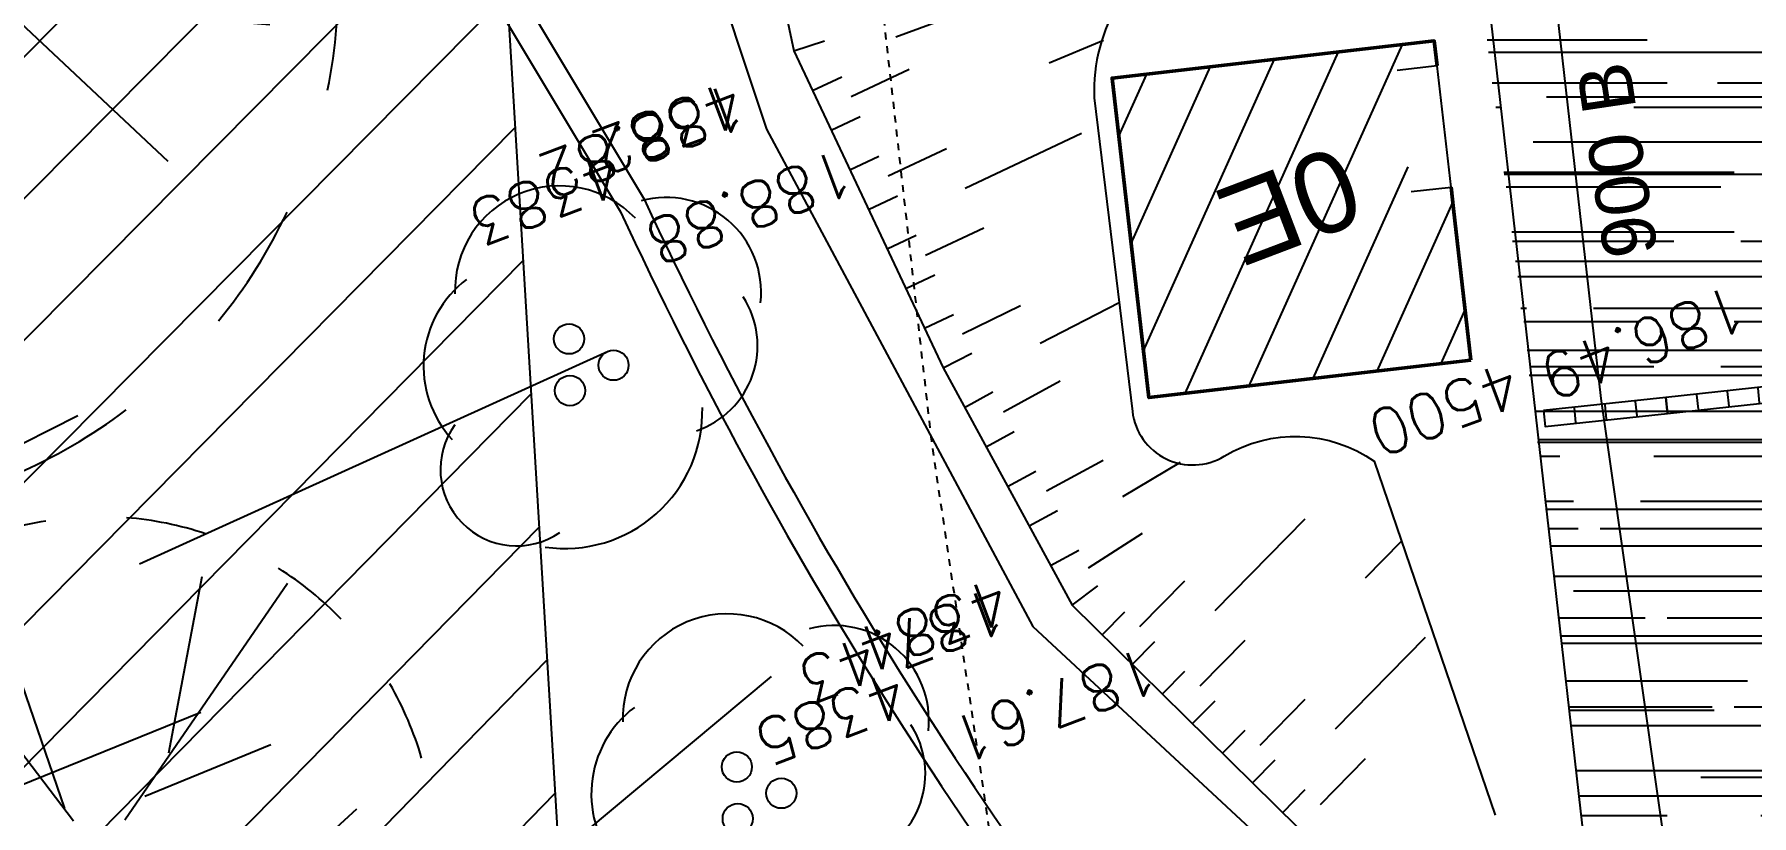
# Model space of a CAD drawing. Header units: centimetres. Extents: x 212517 to 243222, y -357108 to -330212.
# Drawn here: x 233002 to 234283, y -348258 to -347675 of the extents above; entities that cross this region are included whole.
import ezdxf
from ezdxf.enums import TextEntityAlignment as Align
from ezdxf.lldxf.tags import DXFTag

# ---------------------------------------------------------------- set-up
doc = ezdxf.new("R2010")
doc.units = ezdxf.units.CM
doc.linetypes.add('STYLE_01', pattern=[0.41664, 0.20828, -0.20836])
doc.layers.get('0').update_dxf_attribs({"color": 252})
for name, color, linetype in [('AEP_SSL', 252, 'Continuous'), ('DWG_280-140115-P - ALTEA-CANA', 252, 'Continuous'), ('Fond topo - ASS', 252, 'Continuous'), ('Fond topo - BAT_ANN', 252, 'Continuous'), ('Fond topo - BAT_DES', 252, 'Continuous'), ('Fond topo - BAT_HAC', 252, 'Continuous'), ('Fond topo - ESPACE_BOISE', 252, 'Continuous'), ('Fond topo - TAL', 252, 'Continuous'), ('Fond topo - TAL_HAC', 252, 'Continuous'), ('Fond topo - VEG', 252, 'Continuous'), ('Fond topo - Z_500', 252, 'Continuous'), ('prlm-VRD', 2, 'Continuous'), ('SA - arbuste', 252, 'Continuous'), ('SA - béton balayé', 252, 'Continuous'), ('SA - EBC', 252, 'Continuous')]:
    doc.layers.add(name, color=color, linetype=linetype)
for name, color, linetype, lineweight in [('Fond topo - BAT', 252, 'Continuous', 50), ('Fond topo - P', 252, 'Continuous', 50), ('Fond topo - VOI', 252, 'Continuous', 25)]:
    doc.layers.add(name, color=color, linetype=linetype, lineweight=lineweight)
for name, color, linetype, plot in [('Fond topo - N', 252, 'Continuous', False), ('Fond topo - NCACHE', 252, 'Continuous', False), ('Fond topo - ZCACHE', 252, 'Continuous', False)]:
    doc.layers.add(name, color=color, linetype=linetype, plot=plot)
doc.styles.add('2000_ARIAL', font='arial.ttf', dxfattribs={"height": 0.400000006})
doc.styles.add('SIMPLEX', font='simplex_.ttf', dxfattribs={"height": 1.25})
doc.styles.add('Tronçons', font='arial.ttf', dxfattribs={"height": 0.25})
tags = doc.linetypes.add('L1', pattern=[1.0000000298023224, 0.6000000238418579, -0.4000000059604645]).pattern_tags.tags
tags[6:7] = [DXFTag(74, 4), DXFTag(75, 0), DXFTag(340, '0'), DXFTag(46, 0.0), DXFTag(50, 0.0), DXFTag(44, 0.0), DXFTag(45, 0.0)]
tags[4:5] = [DXFTag(74, 4), DXFTag(75, 0), DXFTag(340, '0'), DXFTag(46, 0.0), DXFTag(50, 0.0), DXFTag(44, 0.0), DXFTag(45, 0.0)]
tags = doc.linetypes.add('L16', pattern=[0.37500001490116125, 0.300000011920929, -0.07500000298023224]).pattern_tags.tags
tags[6:7] = [DXFTag(74, 4), DXFTag(75, 0), DXFTag(340, '0'), DXFTag(46, 0.0), DXFTag(50, 0.0), DXFTag(44, 0.0), DXFTag(45, 0.0)]
tags[4:5] = [DXFTag(74, 4), DXFTag(75, 0), DXFTag(340, '0'), DXFTag(46, 0.0), DXFTag(50, 0.0), DXFTag(44, 0.0), DXFTag(45, 0.0)]
tags = doc.linetypes.add('L8', pattern=[0.22500000894069674, 0.1500000059604645, -0.07500000298023224]).pattern_tags.tags
tags[6:7] = [DXFTag(74, 4), DXFTag(75, 0), DXFTag(340, '0'), DXFTag(46, 0.0), DXFTag(50, 0.0), DXFTag(44, 0.0), DXFTag(45, 0.0)]
tags[4:5] = [DXFTag(74, 4), DXFTag(75, 0), DXFTag(340, '0'), DXFTag(46, 0.0), DXFTag(50, 0.0), DXFTag(44, 0.0), DXFTag(45, 0.0)]
pattern_1 = [(349.2763985886067, (-277130161.1279894, -473864756.7787022), (117.3825536141096, 28.65896207176165), [749.9999999999999, -99.99999999999999, 250, -49.99999999999999]), (349.2763985886067, (-277130091.1375459, -473864744.5890418), (-36.75306622226226, 74.64222748057564), [150, -16.5, 299.9999999999999, -37.49999999999999]), (349.2763985886067, (-277130128.6565508, -473864719.6726964), (261.6928111209335, -15.46358973923611), [399.9999999999999, -69.99999999999999, 200, -49.99999999999999])]

# ---------------------------------------------------------------- blocks, each defined once
blk = doc.blocks.new('ASS07')
at = {"ltscale": 2}
for p, q in [((-0.25, -0.45), (-0.25, 0.4500000000000001)), ((0, -0.45), (0, 0.4500000000000001)), ((0.25, -0.45), (0.25, 0.4500000000000001))]:
    blk.add_line(p, q, dxfattribs=at)
at = {"ltscale": 2, "flags": 128}
blk.add_lwpolyline([(0.5, -0.5), (0.5, 0.5), (-0.5, 0.5), (-0.5, -0.5)], close=True, dxfattribs=at)
blk = doc.blocks.new('PTOPO')
at = {"layer": 'Fond topo - NCACHE', "style": 'SIMPLEX'}
blk.add_attdef('MAT', text='', height=0.34, dxfattribs=at).set_placement((0.09999999986030161, -0.09999999962747097), align=Align.TOP_LEFT)
at = {"layer": 'Fond topo - ZCACHE', "style": 'SIMPLEX'}
blk.add_attdef('ALT', (0.09999999986030161, 0.09999999962747097), '', height=0.34, dxfattribs=at)
blk = doc.blocks.new('VEG12')
at = {"ltscale": 2}
for p, q in [((0.01815258799999997, 0.057406781), (0.100441039, 0.47293725)), ((0.05749608, 0.253444298), (0.145517598, 0.414706841)), ((0.037902722, 0.15845596), (-0.06593155700000003, 0.344147082)), ((-0.158788295, 0.086017079), (-0.245985314, 0.284587218)), ((0.04981112299999996, 0.033821695), (0.391570728, 0.285894318)), ((0.143890955, 0.107467204), (0.230033352, 0.253971609)), ((0.2917471699999999, 0.208620217), (0.392372872, 0.233301274)), ((-0.05229389700000003, 0.02983962500000001), (-0.383643778, 0.204631851)), ((-0.25001839, 0.135126714), (-0.3755999820000001, 0.091127132)), ((0.122915307, -0.02992704099999999), (0.317230371, 0.05540147100000001)), ((-0.05265807700000003, -0.029192154), (-0.412380265, -0.256628677)), ((0.057557527, -0.01766878999999999), (0.411943876, -0.08413611500000001)), ((-0.09359106700000003, -0.049762263), (-0.2956446150000001, -0.04653133200000001)), ((0.184132294, -0.04763066399999999), (0.323120213, -0.192805613)), ((0.01825986499999999, -0.057372749), (0.107637982, -0.4128258760000001)), ((0.02259491799999996, -0.07955337300000001), (0.001649748999999978, -0.36183712)), ((-0.151821475, -0.09483882200000002), (-0.2999525240000001, -0.315936062)), ((0.05371548199999998, -0.188497704), (0.197263789, -0.356749422))]:
    blk.add_line(p, q, dxfattribs=at)
for start, end in [(90, 103.8461539085843), (62.30769199853572, 76.15384597947835), (117.6923078993823, 131.5384619204946), (34.61538499867542, 48.46153799321151), (145.3846149358338, 159.2307690506909), (6.923076979206323, 20.76923090842763), (173.0769230068974, 186.9230769931026), (339.2307689837768, 353.0769230207937), (200.7692310571047, 214.6153850641662), (311.5384620067885, 325.3846150013246), (228.4615380795054, 242.3076921006177), (283.8461540205217, 297.6923080014643), (256.1538460914157, 270)]:
    blk.add_arc((0, 0), 0.496982058, start, end, dxfattribs=at)
blk = doc.blocks.new('VEG12A')
at = {"ltscale": 2}
for p, q in [((0.01815258799999997, 0.057406781), (0.100441039, 0.47293725)), ((0.05749608, 0.253444298), (0.145517598, 0.414706841)), ((0.037902722, 0.15845596), (-0.06593155700000003, 0.344147082)), ((-0.158788295, 0.086017079), (-0.245985314, 0.284587218)), ((0.04981112299999996, 0.033821695), (0.391570728, 0.285894318)), ((0.143890955, 0.107467204), (0.230033352, 0.253971609)), ((0.2917471699999999, 0.208620217), (0.392372872, 0.233301274)), ((-0.05229389700000003, 0.02983962500000001), (-0.383643778, 0.204631851)), ((-0.25001839, 0.135126714), (-0.3755999820000001, 0.091127132)), ((0.122915307, -0.02992704099999999), (0.317230371, 0.05540147100000001)), ((0.057557527, -0.01766878999999999), (0.411943876, -0.08413611500000001)), ((-0.05265807700000003, -0.029192154), (-0.412380265, -0.256628677)), ((-0.09359106700000003, -0.049762263), (-0.2956446150000001, -0.04653133200000001)), ((0.184132294, -0.04763066399999999), (0.323120213, -0.192805613)), ((0.01825986499999999, -0.057372749), (0.107637982, -0.4128258760000001)), ((-0.151821475, -0.09483882200000002), (-0.2999525240000001, -0.315936062)), ((0.02259491799999996, -0.07955337300000001), (0.001649748999999978, -0.36183712)), ((0.05371548199999998, -0.188497704), (0.197263789, -0.356749422))]:
    blk.add_line(p, q, dxfattribs=at)
for start, end in [(90, 103.8461539085843), (62.30769199853572, 76.15384597947835), (117.6923078993823, 131.5384619204946), (34.61538499867542, 48.46153799321151), (145.3846149358338, 159.2307690506909), (6.923076979206323, 20.76923090842763), (173.0769230068974, 186.9230769931026), (339.2307689837768, 353.0769230207937), (200.7692310571047, 214.6153850641662), (311.5384620067885, 325.3846150013246), (228.4615380795054, 242.3076921006177), (283.8461540205217, 297.6923080014643), (256.1538460914157, 270)]:
    blk.add_arc((0, 0), 0.496982058, start, end, dxfattribs=at)
blk = doc.blocks.new('A$C1F970F0F')
at = {"layer": 'Fond topo - BAT_HAC'}
h = blk.add_hatch(dxfattribs=at)
h.set_pattern_fill('ANSI31*128', color=256, scale=12.9999995, angle=-10.72360141139323, style=0, pattern_type=2)
h.set_pattern_definition([(235.0656205306617, (9737.541003631788, 14762.77745620973), (33.8375912645085, -23.63562800874848), [])])
h.paths.add_polyline_path([(5622.630029611634, 1224.138093886444), (5613.209385904674, 1094.479862080176), (5371.826090552659, 1111.747677994998), (5389.21804529908, 1351.116681697126), (5630.581790564053, 1333.579793875635), (5629.224480348061, 1314.898856285164), (5599.30335480339, 1317.072850321107), (5592.708904250663, 1226.312088266749)])
at = {"layer": 'SA - béton balayé'}
h = blk.add_hatch(dxfattribs=at)
h.set_pattern_fill('BETON_BALAYE', color=256, scale=49.99999999999999, angle=-10.72360141139323, style=0, pattern_type=2)
h.set_pattern_definition(pattern_1)
h.paths.add_polyline_path([(5928.699840157768, 1025.806114872447), (5659.273933119624, 1047.541292403426), (5653.410551694388, 1047.978742823838), (5673.886726811051, 1403.073758729366), (5713.482762941067, 2001.708284296739), (5735.806186699843, 2750.764163918728), (6064.736897038219, 2750.755663699648), (6022.9459868128, 1825.675444912971)])
h = blk.add_hatch(dxfattribs=at)
h.set_pattern_fill('BETON_BALAYE', color=256, scale=49.99999999999999, angle=-10.72360141139323, style=0, pattern_type=2)
h.set_pattern_definition(pattern_1)
edge = h.paths.add_edge_path()
edge.add_line((847.6940603821262, 1728.843869632567), (898.3231435302033, 2004.634077768478))
edge.add_line((898.3231435302033, 2004.634077768478), (1143.547512896615, 1887.824205350663))
edge.add_arc((4476.755824987884, 9877.66301907342), 8657.2398558123, 247.3550337200921, 251.1659104121369)
edge.add_line((1681.948853588895, 1683.954706367697), (2114.845544182086, 1578.014617527221))
edge.add_line((2114.845544182086, 1578.014617527221), (2515.75612138621, 1462.263694100857))
edge.add_line((2515.756121386211, 1462.263694100857), (2910.512600857043, 1321.392171708825))
edge.add_line((2910.512600857042, 1321.392171708825), (3516.952153602056, 1025.948174333774))
edge.add_line((3516.952153602057, 1025.948174333774), (3901.18493073026, 864.3683669144352))
edge.add_line((3901.18493073026, 864.3683669144351), (4241.50575886574, 689.604471750609))
edge.add_line((4241.50575886574, 689.604471750609), (4497.895798403801, 355.9948476230381))
edge.add_line((4497.895798403801, 355.994847623038), (4533.966147712257, 237.5404283702045))
edge.add_line((4533.966147712256, 237.5404283702045), (4447.604671371961, 174.518334859205))
edge.add_line((4447.604671371962, 174.518334859205), (4252.599676299415, 32.25277447435795))
edge.add_line((4252.599676299415, 32.25277447435792), (4156.386231026273, 172.6365710435619))
edge.add_line((4156.386231026273, 172.6365710435621), (4040.701065253342, 314.6279718482957))
edge.add_arc((2593.341206284507, -915.257701528077), 1899.333917701345, 40.3560274261332, 48.35494902153538)
edge.add_arc((3119.873794743065, -323.1481797241233), 1106.976515683048, 48.35494958933642, 58.83868760046816)
edge.add_arc((1167.260114931724, -3661.781614552744), 4974.593107277497, 59.49169731789545, 62.50643056691179)
edge.add_arc((-2920.322800602558, -11460.20645120262), 13779.33748696329, 62.39912395488075, 64.37236637248444)
edge.add_arc((1655.842150793314, -1920.823136313695), 3199.114441546418, 64.37236634929735, 68.46827945017714)
edge.add_arc((976.9509503048961, -3641.494662512886), 5048.872199517636, 68.46827948602746, 70.96729572643876)
edge.add_line((2623.427559794691, 1131.368761205476), (2431.022144464181, 1192.66281336526))
edge.add_line((2431.022144464181, 1192.66281336526), (1971.332810029389, 1322.799841070266))
edge.add_arc((1942.135028901925, 1227.157331528015), 100.0000002715342, 73.02359818588538, 148.1771649215559)
edge.add_line((1857.166767790674, 1279.88677928664), (1629.491566616614, 913.0108329463187))
edge.add_arc((1714.459827979506, 860.2813851400383), 100.0000005249397, 148.1771649743808, 180.4836279277611)
edge.add_line((1614.463389873035, 859.4373051895686), (1615.851753593793, 694.9607727230351))
edge.add_line((1615.851753593793, 694.9607727230351), (1465.851753458937, 694.3277211018518))
edge.add_line((1465.851753458937, 694.3277211018518), (1464.468733616605, 858.1711849032274))
edge.add_arc((1714.459829404081, 860.2813851546173), 250.0000018362474, 148.1771651838876, 180.4836280127426, ccw=False)
edge.add_line((1502.039175040556, 992.1050041879063), (1716.403353701119, 1337.5315612539))
edge.add_arc((1673.919223351382, 1363.896285094222), 49.99999994749897, 328.177164835115, 432.2428484475834)
edge.add_arc((3542.147321807592, 7380.693577605962), 6250.170695921803, 249.6004148205551, 252.7543820270024, ccw=False)
edge.add_line((1363.554939353563, 1522.505379938917), (1104.398892733353, 1617.71836989428))
edge.add_arc((1990.420094553901, 4016.529160534171), 2557.210742071507, 243.4573258881201, 249.7278614161875, ccw=False)
h = blk.add_hatch(dxfattribs=at)
h.set_pattern_fill('BETON_BALAYE', color=256, scale=49.99999999999999, angle=-10.72360141139323, style=0, pattern_type=2)
h.set_pattern_definition(pattern_1)
h.paths.add_polyline_path([(5597.147634144898, -1066.989225046339), (5596.889083904324, -1066.990457735349), (5595.427037839852, -760.3391798385524), (5607.922173153986, 21.2368958841555), (5625.650588417848, 675.8970783981483), (5653.410551694388, 1047.978742823838), (5928.244444741777, 1025.793558865145), (5896.498353423958, 594.27055998838), (5893.049179042596, 63.71261216577636), (5886.025306384024, -1066.091833507226)])
at = {"layer": 'SA - EBC'}
h = blk.add_hatch(dxfattribs=at)
h.set_pattern_fill('_USER', color=256, scale=74.99999999999999, angle=-325.7236014113932, style=0, pattern_type=0)
h.set_pattern_definition([(34.27639858860678, (-277130161.1279894, -473864756.7787022), (-42.238928459823, 61.97477650275113), [])])
edge = h.paths.add_edge_path()
edge.add_line((5801.470568619522, -3162.013069131843), (4083.559282644929, -3271.123614088357))
edge.add_line((4083.559282644929, -3271.123614088356), (4014.481307725509, -3717.332461968055))
edge.add_line((4014.48130772551, -3717.332461968055), (3135.517961824245, -3810.19300101904))
edge.add_line((3135.517961824245, -3810.19300101904), (2274.245008604417, -3693.648081323564))
edge.add_line((2274.245008604417, -3693.648081323564), (1554.636776175834, -3420.099318784944))
edge.add_arc((2508.775769578408, -2315.674454232369), 1459.498372788833, 157.1868533427094, 229.1754823893534, ccw=False)
edge.add_arc((1966.013830892235, -2087.371785851423), 870.6752834691503, 94.3015183869224, 157.1868533106914, ccw=False)
edge.add_line((1900.708697991695, -1219.149067345796), (2859.239020416566, -1223.495634912559))
edge.add_arc((3100.860739749298, 1265.329539486049), 2500.526305395239, 264.4549516394795, 302.9422754293212)
edge.add_arc((4209.331858878893, -445.3369775435177), 462.1229708170858, 302.9422754305585, 376.8336969250394)
edge.add_arc((2214.122706379954, -1049.006753214115), 2546.655714682971, 16.8336969158998, 38.14703645440247)
edge.add_arc((3041.32627014761, -399.2990096244524), 1494.806919462396, 38.14703657403813, 72.97328584086019)
edge.add_line((3479.031970107599, 1029.988031775616), (2182.437305702805, 1414.38613606858))
edge.add_line((2182.437305702805, 1414.38613606858), (1056.590900019184, 1822.819186472099))
edge.add_arc((1766.412018482452, 3779.442320525911), 2081.398594438606, 212.7495497786225, 250.0603089288685, ccw=False)
edge.add_line((15.86575126143373, 2653.472571668582), (-104.0907319930869, 3091.26353710603))
edge.add_line((-104.0907319930869, 3091.26353710603), (-169.6986146466322, 3639.54836895815))
edge.add_line((-169.6986146466322, 3639.548368958149), (-35.58090533515337, 6158.014854826562))
edge.add_arc((-194.3533792400212, 7143.826589584332), 998.5156357593988, 279.1493507374978, 373.962283499627)
edge.add_arc((2392.201579171132, 7786.918955579627), 1666.786287877102, 172.6269749467245, 193.9622835974407, ccw=False)
edge.add_arc((-45.50651600643437, 8102.354993671941), 791.2455775503726, -7.373025019439765, 16.43829965925021)
edge.add_line((713.3969204091394, 8326.263765657093), (486.7428317772967, 9142.81155059313))
edge.add_line((486.7428317772967, 9142.811550593131), (1338.845530021721, 9564.23852196786))
edge.add_line((1338.845530021721, 9564.23852196786), (1632.623584095551, 8945.24637913095))
edge.add_line((1632.623584095551, 8945.246379130947), (1394.029444699765, 8829.874494032001))
edge.add_line((1394.029444699765, 8829.874494032001), (1731.997733793977, 8131.230781666551))
edge.add_arc((1233.216649704336, 7889.945865525577), 554.0766919865823, -19.640967550384175, 25.815335324856676, ccw=False)
edge.add_line((1755.055695752756, 7703.706797235046), (1558.214479468655, 6807.520788570679))
edge.add_line((1558.214479468655, 6807.52078857068), (1570.021725572625, 6609.158708993335))
edge.add_line((1570.021725572625, 6609.158708993335), (1852.913141606868, 5734.125706863067))
edge.add_line((1852.913141606869, 5734.125706863067), (2726.748207475315, 4020.986816292172))
edge.add_line((2726.748207475315, 4020.986816292172), (3802.352916265851, 4004.947770972833))
edge.add_arc((8355.58168857983, 5950.706307988518), 4951.552134169374, 203.138762427905, 230.8301436200186)
edge.add_arc((13583.66465597079, 12367.85935474512), 13228.79229856088, 230.8301435441083, 233.1638398044412)
edge.add_line((5652.622255943647, 1780.153648245416), (4998.697813068342, 1820.441475819727))
edge.add_line((4998.697813068342, 1820.441475819727), (4863.841220233488, 767.0816613875431))
edge.add_line((4863.841220233488, 767.0816613875434), (5595.355488733695, 631.185878681516))
edge.add_line((5595.355488733695, 631.1858786815158), (5852.747939948536, -2020.707044821664))
edge.add_line((5852.747939948536, -2020.707044821665), (5881.394298709887, -2966.563612924887))
edge.add_line((5881.394298709887, -2966.563612924887), (5801.470568619523, -3162.013069131842))
at = {"layer": 'AEP_SSL', "elevation": 9.999999999999998e-08, "flags": 128}
blk.add_lwpolyline([(-4528.821963781957, 1510.366913031162), (-2554.95676399837, 1447.318525268213), (-2009.46431272992, 953.3121996921549), (-1974.130445357614, -2549.104167440536), (-1760.191604675106, -3033.974676226209), (-1600.127185498399, -3169.916464212493), (-1007.958216168089, -3359.143878629571), (-742.7402135561805, -3373.227271705965), (185.7644486929067, -3466.149391532337), (1457.680139553027, -3407.246855666408), (3098.737656271729, -3442.411852942929), (4165.909978031491, -3426.731274088185), (4366.116630586753, -3387.312489108264), (5044.428961021786, -3091.927656257742), (5412.289028469191, -2796.609514369696), (5536.700633028197, -2598.110987192279), (5703.441363650248, 1048.232751273365), (5867.406317671058, 3278.047774201862), (6182.748241543506, 4434.064793799239), (6284.146511390897, 4550.427419959863), (6475.981668657886, 4711.41474985716), (8025.350887839351, 5692.826034684554), (8693.398131395103, 6258.370148193826), (10978.7345952306, 10130.53863316135)], dxfattribs=at)
at = {"layer": 'DWG_280-140115-P - ALTEA-CANA', "linetype": 'STYLE_01', "ltscale": 25, "elevation": 9.999999999999998e-08, "flags": 128}
blk.add_lwpolyline([(5043.004125510934, -2459.255041660273), (5122.727729839645, -1010.298626305045), (5206.499599843033, 1109.868669945372), (5375.865241031976, 3373.505670248891), (5731.166894470631, 4674.090360429283), (5963.608433077427, 4936.073710200793)], dxfattribs=at)
at = {"layer": 'Fond topo - BAT', "ltscale": 2, "flags": 128}
for points in [[(5629.224480256555, 1314.898856302493), (5630.581790564053, 1333.579793875635), (5389.21804529908, 1351.116681697126), (5371.826090552659, 1111.747677994998), (5613.209385904674, 1094.479862080176)], [(5613.209385904674, 1094.479862080176), (5621.451014357308, 1207.911067214468), (5622.630029611634, 1224.138093886444)]]:
    blk.add_lwpolyline(points, dxfattribs=at)
at = {"layer": 'Fond topo - BAT_ANN', "ltscale": 2, "flags": 128}
blk.add_lwpolyline([(5592.708904250663, 1226.312088266749), (5622.630029611634, 1224.138093886444), (5629.224480348061, 1314.898856285164), (5599.30335480339, 1317.072850321107)], dxfattribs=at)
at = {"layer": 'Fond topo - ESPACE_BOISE', "linetype": 'L1', "ltscale": 2, "flags": 128}
blk.add_lwpolyline([(5801.470568619522, -3162.013069131843), (4083.559282644929, -3271.123614088356), (4014.48130772551, -3717.332461968055), (3135.517961824245, -3810.19300101904), (2274.245008604417, -3693.648081323564), (1554.636776175834, -3420.099318784944, -0.3248648439675891), (1163.447808694293, -1749.787382690587, -0.2814891279475962), (1900.708697991695, -1219.149067345796), (2859.239020416566, -1223.495634912559, 0.1695292870025676), (4460.631470672048, -833.159289007697, 0.3340686001642133), (4651.652558133293, -311.5085830883972, 0.09326601102169153), (4216.884593398947, 524.0158635944096, 0.153138720952933), (3479.031970107599, 1029.988031775616), (2182.437305702805, 1414.38613606858), (1056.590900019184, 1822.819186472099, -0.1642525569996709), (15.86575126143373, 2653.472571668582), (-104.0907319930869, 3091.26353710603), (-169.6986146466322, 3639.548368958149), (-35.58090533515337, 6158.014854826562, 0.4390366150430304), (774.660880078399, 7384.751557306568, -0.09336270405047195), (739.1967976091219, 8000.81547627212, 0.104271961321091), (713.3969204091394, 8326.263765657093), (486.7428317772967, 9142.811550593131), (1338.845530021721, 9564.23852196786), (1632.623584095551, 8945.246379130947), (1394.029444699765, 8829.874494032001), (1731.997733793977, 8131.23078166655, -0.2009829630843761), (1755.055695752756, 7703.706797235046), (1558.214479468655, 6807.52078857068), (1570.021725572625, 6609.158708993335), (1852.913141606869, 5734.125706863067), (2726.748207475315, 4020.986816292172), (3802.352916265851, 4004.947770972833, 0.121417881002313), (5228.074839294609, 2111.882341611708, 0.01018302282179253), (5652.622255943647, 1780.153648245416), (4998.697813068342, 1820.441475819727), (4863.841220233488, 767.0816613875434), (5595.355488733695, 631.1858786815158), (5852.747939948536, -2020.707044821665), (5881.394298709887, -2966.563612924887)], format="xyb", close=True, dxfattribs=at)
at = {"layer": 'Fond topo - TAL', "linetype": 'L8', "ltscale": 2, "flags": 128}
for points in [[(5511.720533736774, 1970.685992963102), (5469.65405216918, 1443.10987456029, 0.3114452429973963), (5373.365730127174, 1338.935073332912), (5357.771929083377, 1103.869262108222, 0.543908174728382), (5418.894990745329, 1058.291169110687, -0.2964359712726868), (5528.270491394276, 1033.74212871635), (5567.851629362558, 757.6249258647738)], [(4896.494145732232, 1795.354174374691), (4887.396724383696, 1654.452406269947), (5010.229639809667, 1321.240776761309, 0.0640209949827817), (5312.295861003335, 553.1526045271564), (5345.165964579062, 411.4034596100782), (5395.943815012242, 45.24917235305611), (5575.903172571897, -764.6772311950485), (5561.052517162196, -1771.728039321692), (5443.38340620394, -2428.385701474031)]]:
    blk.add_lwpolyline(points, format="xyb", dxfattribs=at)
at = {"layer": 'Fond topo - TAL', "ltscale": 2, "flags": 128}
blk.add_lwpolyline([(5152.73662001699, 1734.471776291236), (5159.696713209993, 1415.134485441553), (5225.028864021403, 1162.152916336954), (5286.74877636237, 970.3112397656773), (5448.28975735433, 737.23001961378)], dxfattribs=at)
at = {"layer": 'Fond topo - TAL_HAC', "ltscale": 2}
for p, q in [((5236.370321732295, 1411.26084243345), (5331.048663799566, 1427.135714078591)), ((5159.696713209993, 1415.134485441553), (5183.470986158894, 1418.418378136222)), ((5167.863232006137, 1383.511789183615), (5191.100852219924, 1389.512873581512)), ((5195.18411155214, 1373.70152541762), (5241.659351859098, 1385.703693951893)), ((5345.079026222013, 1370.987828277941), (5388.101597557923, 1380.131977988023)), ((5176.029750928445, 1351.889093091359), (5199.267371016067, 1357.890177323573)), ((5184.196269759246, 1320.266397016431), (5207.433889881528, 1326.267481431658)), ((5211.517149305249, 1310.456133250437), (5257.992389463166, 1322.458301623361)), ((5266.158908350815, 1290.835605348093), (5359.109388735967, 1314.839942459962)), ((5192.362788646895, 1288.643700741164), (5215.600408769176, 1294.64478515639)), ((5200.529307472149, 1257.021004762075), (5223.766927542444, 1263.022088902784)), ((5227.850186989042, 1247.210740717231), (5274.325427181618, 1259.212909273166)), ((4399.566283093175, 1194.43944663847), (4584.117373002598, 1247.400707699765)), ((5208.695826302952, 1225.398308687148), (5231.933446373246, 1231.399392827857)), ((4608.550739428274, 1130.115566631644), (4981.674192173687, 1220.861856059121)), ((5216.862345190601, 1193.775612411881), (5240.099965295553, 1199.776696735601)), ((5244.090437408721, 1184.304087911622), (5290.385060280823, 1196.985092984178)), ((5299.692036979738, 1166.614275739198), (5363.188136081263, 1185.514853493126)), ((5225.028864021403, 1162.152916336954), (5248.080909430383, 1168.831479104973)), ((5235.315516090364, 1130.179303430595), (5258.16223987693, 1137.52962401164)), ((5263.305565928741, 1121.542817649967), (5308.999013535157, 1136.24345823703)), ((5245.602168096931, 1098.205690820415), (5268.448891945893, 1105.556011105282)), ((5255.888820165892, 1066.232077914057), (5278.735543940677, 1073.582398307758)), ((5283.878869992487, 1057.595591946085), (5329.572317685551, 1072.296232990677)), ((5338.923931896245, 1042.803816714914), (5386.146784300408, 1059.940662607766)), ((5266.175472252184, 1034.258465099204), (5289.022196044298, 1041.608785584411)), ((4444.723601270411, 975.121243423179), (4632.984105911486, 1012.830425742203)), ((5303.788562569318, 995.2861877957516), (5348.275546106942, 1013.311400439151)), ((5276.462124241421, 1002.284852397518), (5299.30884814237, 1009.635172956903)), ((5390.798062889035, 946.5799579968859), (5469.700451783153, 1001.264627117571)), ((5286.74877636237, 970.3112397656773), (5308.268276990719, 980.9372027304388)), ((5333.397870485544, 945.1355367312568), (5372.849065032774, 972.4778713200229)), ((5505.598447592727, 949.4688003581297), (5537.210334614412, 971.3779667500872)), ((4720.83311701399, 772.7957679957291), (5056.29142546087, 959.674667797472)), ((5304.69777418952, 944.4133261636904), (5324.423371523443, 958.0844935888339)), ((5322.646772194821, 918.5154130019035), (5342.372369385252, 932.1865801698588)), ((5369.295866255601, 893.3397102636621), (5408.747060693996, 920.6820447782517)), ((5340.595770051083, 892.6174996787665), (5360.321367241512, 906.2886668467218)), ((5462.594054348049, 842.9883045083293), (5541.496443390521, 897.6729734113443)), ((5358.54476791289, 866.7195862597914), (5378.270365246814, 880.3907536849347)), ((5405.19386197367, 841.5438835215498), (5444.645056560418, 868.8862178184694)), ((5376.493765769151, 840.8216729366544), (5396.219363073964, 854.4928400829481)), ((5394.44276363096, 814.9237595176793), (5414.168360987759, 828.5949269384902)), ((5441.09185784078, 789.7480569407878), (5480.543052238969, 817.090391368204)), ((5412.391761636261, 789.0258463558922), (5432.117358792032, 802.6970133408358))]:
    blk.add_line(p, q, dxfattribs=at)
at = {"layer": 'Fond topo - VOI', "linetype": 'L16', "ltscale": 2, "flags": 128}
blk.add_lwpolyline([(-410.4573954082604, 4496.281983435452), (-275.2797675438889, 3639.964293068524, 0.05175614001462255), (-25.75674943525667, 2954.12476405697, 0.07683847699775821), (242.3973429298351, 2566.944338701083, 0.01799232695016924), (602.5175779411827, 2213.735113210599), (898.3231434213683, 2004.634077694301), (1143.547512896615, 1887.824205350663), (1442.276114517919, 1769.658652589777), (1681.948853588895, 1683.954706367697), (2114.845544182086, 1578.014617527221), (2515.756121386211, 1462.263694100857), (2910.512600857042, 1321.392171708825), (3516.952153602057, 1025.948174333774), (3901.184930821766, 864.3683668971058), (4241.50575886574, 689.604471750609), (4497.895798403801, 355.994847623038), (4647.689449561236, -149.636488564905), (4746.352122538518, -642.243459669855), (4898.077129065638, -1354.668971112381), (4990.027461718793, -2094.77839309662), (5021.209996846888, -2419.063814886839), (5045.042919798527, -2502.419951333245, 0.2291964161509024), (5239.005744553338, -2711.489723728723), (5354.800928152768, -2670.843148670674), (5445.831428399385, -2528.106701577661), (5524.939717540758, -2152.462322599101), (5588.808554118679, -1772.826003617761), (5596.946294726647, -1078.989912171996), (5595.427037839852, -760.3391798385524), (5607.922173153986, 21.2368958841555), (5625.650588417848, 675.8970783981483), (5679.873644702147, 1402.6777603776)], format="xyb", dxfattribs=at)
at = {"layer": 'Fond topo - VOI', "linetype": 'L8', "ltscale": 2, "flags": 128}
blk.add_lwpolyline([(4916.670789571437, 1797.445066446339), (4907.628248765202, 1657.393292714828), (5029.36398459718, 1327.158006802055, 0.06431939295348131), (5331.153447349508, 560.3676835223466), (5364.852579906286, 415.0434311882591), (5415.643120759599, 48.79763488427534), (5595.427037839852, -760.3391798385524)], format="xyb", dxfattribs=at)
blk.add_lwpolyline([(5088.515522989952, 1659.226465823273), (5128.801127738278, 1361.599073074918), (5254.855871244914, 960.2006673158943), (5468.850842679809, 669.6589796635931), (5625.650588417848, 675.8970783981483)], dxfattribs=at)
at = {"layer": 'SA - arbuste', "ltscale": 1.5}
for centre in [(4954.808238021986, 1235.272470004914), (4983.747703423338, 1209.810732088706), (4948.293348011479, 1197.232815140645), (5018.43420776222, 898.2290090443577), (5047.373673140694, 872.7672711324816), (5011.919317855, 860.1893543501027)]:
    blk.add_circle(centre, 11.25, dxfattribs=at)
at = {"layer": 'SA - arbuste', "ltscale": 0.800000011920929}
for centre, radius, start, end in [((4954.598430089241, 1272.014081963742), 78.14003999999998, 32.9049445848495, 171.1222226413906), ((5032.609735173715, 1255.942257774897), 70.73939999999999, 342.9842594362051, 94.63470456241697), ((4923.853993543258, 1220.552304656144), 80.96351999999999, 116.3248626102021, 211.8320556380322), ((5026.360014651135, 1216.561576767593), 66.89375999999999, 277.8831336682042, 22.28760140524623), ((4898.197832206291, 1146.702851814253), 56.86476, 133.2696686281367, 293.7521365777301), ((4941.756343645689, 1183.057591021677), 102.61344, 251.0377366669192, 350.743782506156), ((5018.22439992098, 934.970620985856), 78.14003999999998, 32.9049446683259, 171.1222226413906), ((5096.235705005454, 918.8987967970105), 70.73939999999999, 342.9842594362051, 94.63470456241697), ((4987.479963334792, 883.5088435910841), 80.96351999999999, 116.3248625023157, 211.8320555073776), ((5089.985984442669, 879.5181157025336), 66.89375999999999, 277.8831336434853, 22.28760173052062)]:
    blk.add_arc(centre, radius, start, end, dxfattribs=at)
at = {"layer": 'Fond topo - ASS', "ltscale": 2, "xscale": 91.93999999999996, "yscale": 12, "zscale": 99.99999999999997, "rotation": 175.3773796643383}
for p in [(5704.610844390547, 1037.855974870756), (5796.251776331016, 1030.446305543641)]:
    blk.add_blockref('ASS07', p, dxfattribs=at)
at = {"layer": 'Fond topo - P', "ltscale": 2}
ref = blk.add_blockref('PTOPO', (5128.801127738278, 1361.599073074918), dxfattribs=dict(at, xscale=99.99999999999994, yscale=99.99999999999994, zscale=99.99999999999994, rotation=190.0656205306617))
ref.add_attrib('MAT', '4382', dxfattribs={"layer": 'Fond topo - N', "color": 0, "ltscale": 2, "height": 33.99999999999999, "rotation": 190.0656204987762, "style": 'SIMPLEX'}).set_placement((5117.207285906378, 1369.697395825278), align=Align.TOP_LEFT)
ref.add_attrib('ALT', '188.82', (5112.160194255581, 1401.038217852971), dxfattribs={"layer": 'Fond topo - Z_500', "color": 0, "ltscale": 2, "height": 33.99999999999999, "rotation": 190.0656204987762, "style": 'SIMPLEX'})
ref = blk.add_blockref('PTOPO', (5029.36398459718, 1327.158006802055), dxfattribs=dict(at, xscale=99.99999999999994, yscale=99.99999999999994, zscale=99.99999999999994, rotation=190.0656205306617))
ref.add_attrib('MAT', '4383', dxfattribs={"layer": 'Fond topo - N', "color": 0, "ltscale": 2, "height": 33.99999999999999, "rotation": 190.0656204987762, "style": 'SIMPLEX'}).set_placement((5017.770142747951, 1335.256329460908), align=Align.TOP_LEFT)
ref.add_attrib('ALT', '188.88', (5182.073234163015, 1337.475784930047), dxfattribs={"layer": 'Fond topo - Z_500', "color": 0, "ltscale": 2, "height": 33.99999999999999, "rotation": 190.0656204987762, "style": 'SIMPLEX'})
ref = blk.add_blockref('PTOPO', (5659.282844913692, 1047.540574187764), dxfattribs=dict(at, xscale=99.99999999999994, yscale=99.99999999999994, zscale=99.99999999999994, rotation=190.0656205306617))
ref.add_attrib('MAT', '4500', dxfattribs={"layer": 'Fond topo - N', "color": 0, "ltscale": 2, "height": 33.99999999999999, "rotation": 190.0656204987762, "style": 'SIMPLEX'}).set_placement((5647.68900310467, 1055.63889693379), align=Align.TOP_LEFT)
ref.add_attrib('ALT', '186.49', (5818.07232667889, 1114.124522705544), dxfattribs={"layer": 'Fond topo - Z_500', "color": 0, "ltscale": 2, "height": 33.99999999999999, "rotation": 190.0656204987762, "style": 'SIMPLEX'})
ref = blk.add_blockref('PTOPO', (5254.855871244914, 960.2006673158943), dxfattribs=dict(at, xscale=99.99999999999994, yscale=99.99999999999994, zscale=99.99999999999994, rotation=190.0656205306617))
ref.add_attrib('MAT', '4384', dxfattribs={"layer": 'Fond topo - N', "color": 0, "ltscale": 2, "height": 33.99999999999999, "rotation": 190.0656204987762, "style": 'SIMPLEX'}).set_placement((5243.262029413015, 968.2989900662532), align=Align.TOP_LEFT)
ref.add_attrib('ALT', '187.43', (5233.006700744554, 995.19112492168), dxfattribs={"layer": 'Fond topo - Z_500', "color": 0, "ltscale": 2, "height": 33.99999999999999, "rotation": 190.0656204987762, "style": 'SIMPLEX'})
ref = blk.add_blockref('PTOPO', (5166.734969327895, 906.1462496107157), dxfattribs=dict(at, xscale=99.99999999999994, yscale=99.99999999999994, zscale=99.99999999999994, rotation=190.0656205306617))
ref.add_attrib('MAT', '4385', dxfattribs={"layer": 'Fond topo - N', "color": 0, "ltscale": 2, "height": 33.99999999999999, "rotation": 190.0656204987762, "style": 'SIMPLEX'}).set_placement((5155.141127495995, 914.2445723610748), align=Align.TOP_LEFT)
ref.add_attrib('ALT', '187.61', (5336.379335311313, 930.2301172176756), dxfattribs={"layer": 'Fond topo - Z_500', "color": 0, "ltscale": 2, "height": 33.99999999999999, "rotation": 190.0656204987762, "style": 'SIMPLEX'})
at = {"layer": 'Fond topo - VEG', "ltscale": 2, "zscale": 99.99999999999997, "rotation": 192.432705982593}
for name, p, xscale, yscale in [('VEG12', (4444.113715583576, 1601.194835455693), 799.9999999999998, 799.9999999999998), ('VEG12A', (4276.965957844191, 1260.314968235067), 503.1999999999997, 503.1999999999997), ('VEG12A', (4539.598980956137, 924.433628388073), 503.1999999999997, 503.1999999999997)]:
    blk.add_blockref(name, p, dxfattribs=dict(at, xscale=xscale, yscale=yscale))
at = {"layer": 'AEP_SSL', "style": 'Tronçons'}
blk.add_text('900 B', height=39.99999999999999, rotation=87.74452296816402, dxfattribs=at).set_placement((5765.145138506774, 1146.986484513056))
at = {"layer": 'Fond topo - BAT_DES', "style": '2000_ARIAL'}
blk.add_text('0E', height=60, rotation=190.0656205486628, dxfattribs=at).set_placement((5547.187788367521, 1271.087156180287))

msp = doc.modelspace()

# ---------------------------------------------------------------- block references
at = {"layer": 'prlm-VRD', "rotation": 10.72360141139323}
msp.add_blockref('A$C1F970F0F', (228762.2467792132, -350037.5300254133), dxfattribs=at)

doc.saveas('drawing.dxf')
